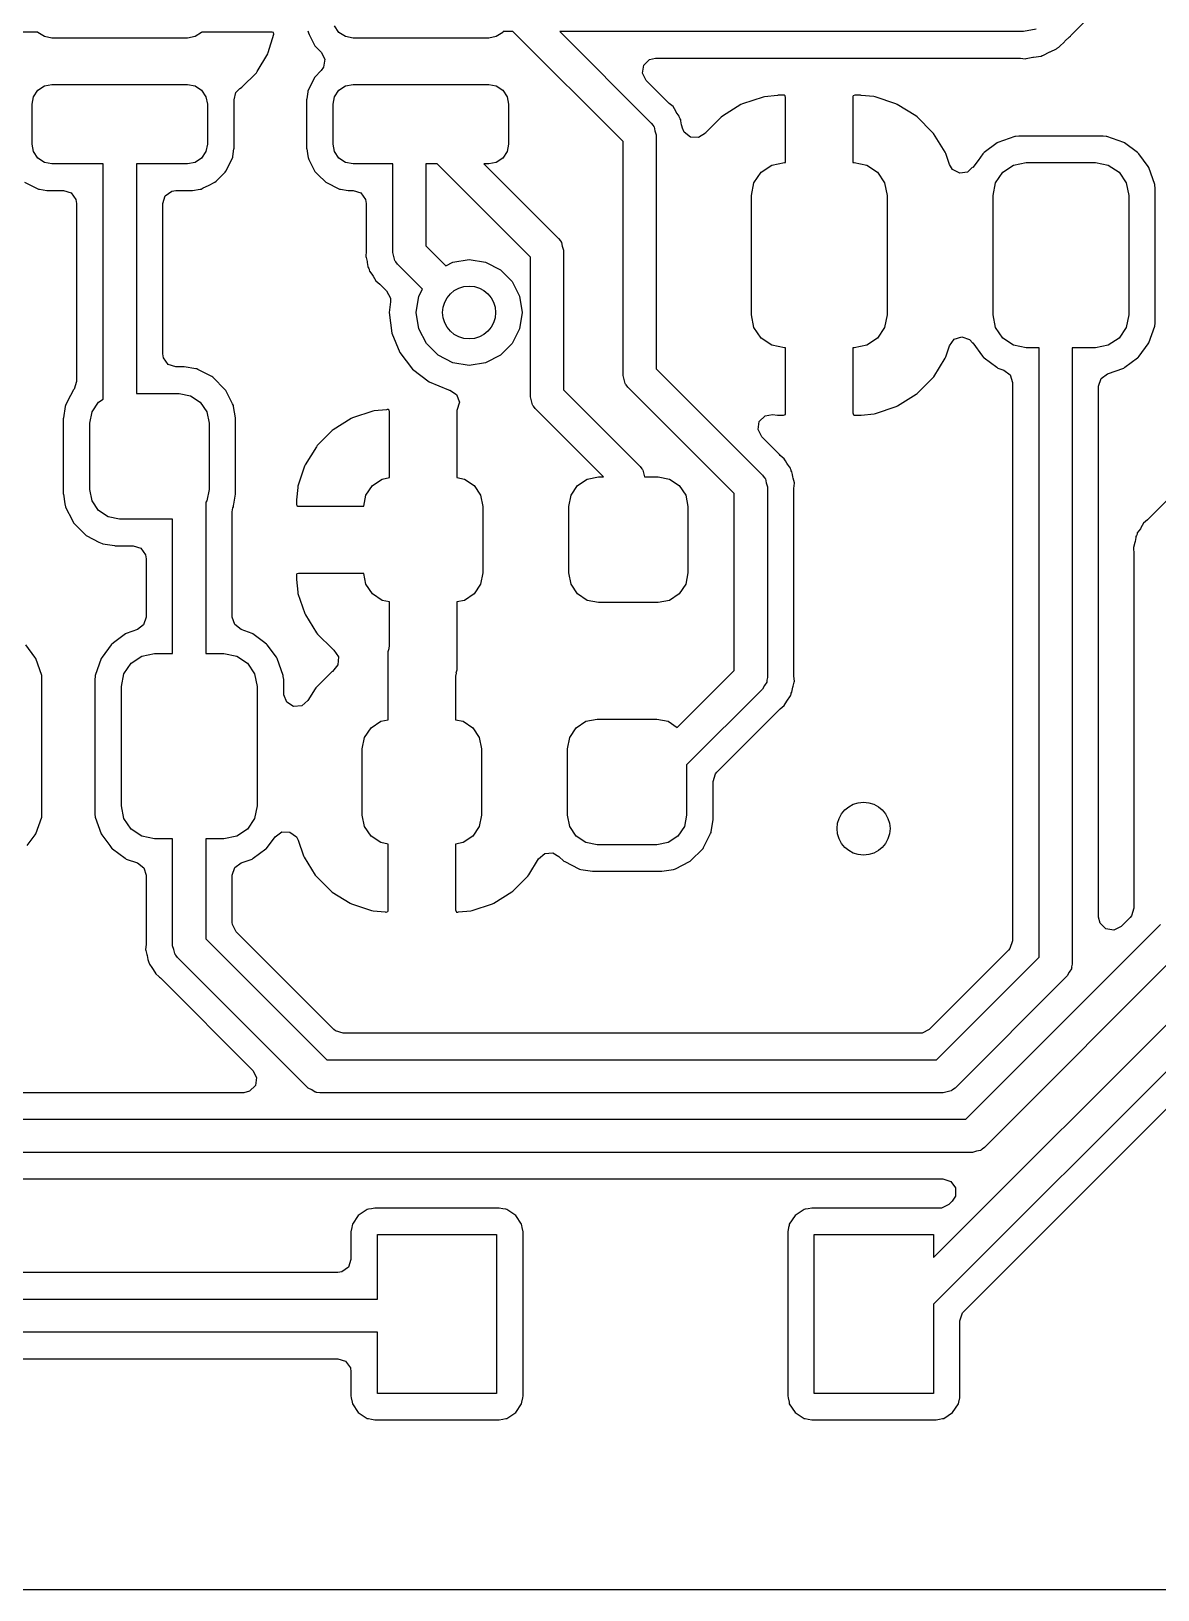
# Model space of a CAD drawing. Extents: x -27 to 355, y -108 to 35.
# Drawn here: x 330.94 to 339.46, y 12.63 to 24.4 of the extents above; entities that cross this region are included whole.
import ezdxf

# ---------------------------------------------------------------- set-up
doc = ezdxf.new("R2010")
doc.units = 0
doc.layers.add('BLACK', color=7, linetype='CONTINUOUS')

msp = doc.modelspace()

# ---------------------------------------------------------------- linework, layer by layer
at = {"layer": 'BLACK', "linetype": 'CONTINUOUS'}
for p, q in [((338.805, 24.3785), (339.3, 24.8736)), ((330.993, 24.396), (330.461, 24.396)), ((330.994, 24.3939), (330.993, 24.396)), ((331.043, 24.3614), (330.994, 24.3939)), ((332.231, 24.3939), (332.182, 24.3614)), ((332.232, 24.396), (332.231, 24.3939)), ((332.765, 24.396), (332.232, 24.396)), ((332.735, 24.2426), (332.776, 24.3809)), ((332.775, 24.3929), (332.765, 24.396)), ((332.776, 24.3809), (332.775, 24.3929)), ((333.034, 24.4055), (333.035, 24.3979)), ((333.035, 24.3979), (333.038, 24.391)), ((333.038, 24.391), (333.038, 24.391)), ((333.038, 24.391), (333.044, 24.3785)), ((333.269, 24.3939), (333.236, 24.4426)), ((333.318, 24.3614), (333.269, 24.3939)), ((334.506, 24.3939), (334.457, 24.3614)), ((334.51, 24.4), (334.506, 24.3939)), ((334.583, 24.4), (334.51, 24.4)), ((335.415, 23.5682), (334.583, 24.4)), ((338.439, 24.4), (334.937, 24.4)), ((334.937, 24.4), (335.628, 23.7084)), ((338.535, 24.419), (338.439, 24.4)), ((331.1, 24.35), (331.043, 24.3614)), ((332.125, 24.35), (331.1, 24.35)), ((332.182, 24.3614), (332.125, 24.35)), ((333.044, 24.3785), (333.086, 24.2931)), ((333.086, 24.2931), (333.092, 24.2874)), ((333.092, 24.2874), (333.134, 24.2451)), ((333.375, 24.35), (333.318, 24.3614)), ((334.4, 24.35), (333.375, 24.35)), ((334.457, 24.3614), (334.4, 24.35)), ((338.642, 24.2476), (338.689, 24.27)), ((338.689, 24.27), (338.695, 24.2732)), ((338.689, 24.27), (338.689, 24.27)), ((338.695, 24.2732), (338.7, 24.2773)), ((338.7, 24.2773), (338.702, 24.2788)), ((338.702, 24.2788), (338.707, 24.2814)), ((338.707, 24.2814), (338.712, 24.2857)), ((338.712, 24.2857), (338.75, 24.3234)), ((338.75, 24.3234), (338.753, 24.3261)), ((338.753, 24.3261), (338.789, 24.3601)), ((338.789, 24.3601), (338.795, 24.3651)), ((338.795, 24.3651), (338.798, 24.3712)), ((338.798, 24.3712), (338.805, 24.3785)), ((332.652, 24.0989), (332.731, 24.2312)), ((332.731, 24.2312), (332.735, 24.2426)), ((333.134, 24.2451), (333.162, 24.1906)), ((333.162, 24.1906), (333.153, 24.1301)), ((335.562, 24.085), (335.572, 24.1454)), ((335.572, 24.1454), (335.615, 24.1887)), ((335.615, 24.1887), (335.66, 24.1995)), ((335.66, 24.1995), (338.407, 24.1995)), ((338.407, 24.1995), (338.418, 24.1988)), ((338.418, 24.1988), (338.454, 24.1946)), ((338.454, 24.1946), (338.461, 24.196)), ((338.461, 24.196), (338.499, 24.2029)), ((338.461, 24.196), (338.461, 24.196)), ((338.499, 24.2029), (338.512, 24.2053)), ((338.512, 24.2053), (338.515, 24.2058)), ((338.515, 24.2058), (338.573, 24.2146)), ((338.573, 24.2146), (338.58, 24.2177)), ((338.58, 24.2177), (338.587, 24.219)), ((338.587, 24.219), (338.639, 24.2462)), ((338.639, 24.2462), (338.642, 24.2476)), ((332.536, 23.9803), (332.645, 24.0891)), ((332.645, 24.0891), (332.652, 24.0989)), ((333.086, 24.0563), (333.034, 23.9515)), ((333.134, 24.1051), (333.086, 24.0563)), ((333.153, 24.1301), (333.134, 24.1051)), ((335.59, 24.0305), (335.562, 24.085)), ((335.757, 23.8633), (335.59, 24.0305)), ((330.961, 23.9074), (330.994, 23.9561)), ((330.994, 23.9561), (331.043, 23.9886)), ((331.043, 23.9886), (331.1, 24)), ((331.1, 24), (332.125, 24)), ((332.125, 24), (332.182, 23.9886)), ((332.182, 23.9886), (332.231, 23.9561)), ((332.231, 23.9561), (332.264, 23.9074)), ((332.477, 23.8832), (332.49, 23.9384)), ((332.49, 23.9384), (332.521, 23.9689)), ((332.521, 23.969), (332.522, 23.9694)), ((332.521, 23.9689), (332.521, 23.969)), ((332.522, 23.9694), (332.524, 23.9714)), ((332.524, 23.9714), (332.526, 23.9728)), ((332.526, 23.9728), (332.536, 23.9803)), ((333.033, 23.9439), (333.026, 23.8907)), ((333.034, 23.9515), (333.033, 23.9439)), ((333.033, 23.9439), (333.033, 23.9439)), ((333.236, 23.9074), (333.269, 23.9561)), ((333.269, 23.9561), (333.318, 23.9886)), ((333.318, 23.9886), (333.375, 24)), ((333.375, 24), (334.4, 24)), ((334.4, 24), (334.457, 23.9886)), ((334.457, 23.9886), (334.506, 23.9561)), ((334.506, 23.9561), (334.539, 23.9074)), ((336.582, 23.9177), (336.484, 23.9076)), ((336.587, 23.918), (336.582, 23.9177)), ((336.635, 23.918), (336.587, 23.918)), ((336.639, 23.915), (336.635, 23.918)), ((336.643, 23.9023), (336.639, 23.915)), ((337.154, 23.9139), (337.151, 23.9098)), ((337.151, 23.9098), (337.151, 23.41)), ((337.167, 23.918), (337.154, 23.9139)), ((337.208, 23.918), (337.167, 23.918)), ((337.213, 23.9177), (337.208, 23.918)), ((337.309, 23.9079), (337.213, 23.9177)), ((337.32, 23.9056), (337.309, 23.9079)), ((330.95, 23.85), (330.961, 23.9074)), ((330.95, 23.55), (330.95, 23.85)), ((332.264, 23.9074), (332.275, 23.85)), ((332.275, 23.85), (332.275, 23.55)), ((332.476, 23.5168), (332.476, 23.8832)), ((332.476, 23.8832), (332.477, 23.8832)), ((333.026, 23.8907), (333.024, 23.8832)), ((333.024, 23.8832), (333.024, 23.5168)), ((333.225, 23.85), (333.236, 23.9074)), ((333.225, 23.55), (333.225, 23.85)), ((334.539, 23.9074), (334.55, 23.85)), ((334.55, 23.85), (334.55, 23.55)), ((335.763, 23.8574), (335.757, 23.8633)), ((335.793, 23.8325), (335.763, 23.8574)), ((335.813, 23.7988), (335.793, 23.8325)), ((335.817, 23.7915), (335.813, 23.7988)), ((335.84, 23.7597), (335.817, 23.7915)), ((336.306, 23.8481), (336.166, 23.7611)), ((336.317, 23.8529), (336.306, 23.8481)), ((336.474, 23.9053), (336.317, 23.8529)), ((336.484, 23.9076), (336.474, 23.9053)), ((336.643, 23.41), (336.643, 23.9023)), ((337.477, 23.8535), (337.32, 23.9056)), ((337.487, 23.8486), (337.477, 23.8535)), ((337.628, 23.7619), (337.487, 23.8486)), ((335.628, 23.7084), (335.642, 23.6906)), ((335.642, 23.6906), (335.645, 23.6875)), ((335.645, 23.6875), (335.646, 23.6848)), ((335.646, 23.6848), (335.65, 23.6796)), ((335.65, 23.6796), (335.656, 23.6495)), ((335.842, 23.7513), (335.84, 23.7597)), ((335.844, 23.746), (335.842, 23.7513)), ((335.846, 23.7405), (335.844, 23.746)), ((335.851, 23.733), (335.846, 23.7405)), ((335.852, 23.7245), (335.851, 23.733)), ((335.857, 23.6948), (335.852, 23.7245)), ((335.852, 23.7245), (335.852, 23.7245)), ((335.859, 23.6864), (335.857, 23.6948)), ((335.864, 23.669), (335.859, 23.6864)), ((336.157, 23.754), (336.04, 23.6371)), ((336.166, 23.7611), (336.157, 23.754)), ((337.637, 23.7548), (337.628, 23.7619)), ((337.754, 23.6381), (337.637, 23.7548)), ((335.415, 21.8), (335.415, 23.5682)), ((335.656, 23.6495), (335.665, 23.62)), ((335.665, 23.62), (335.665, 21.8518)), ((335.877, 23.6397), (335.864, 23.669)), ((335.925, 23.6018), (335.877, 23.6397)), ((335.986, 23.5993), (335.925, 23.6018)), ((336.037, 23.6333), (335.986, 23.5993)), ((336.04, 23.6371), (336.037, 23.6333)), ((337.761, 23.6291), (337.754, 23.6381)), ((337.848, 23.4886), (337.761, 23.6291)), ((338.241, 23.5582), (338.144, 23.4865)), ((338.247, 23.5626), (338.241, 23.5582)), ((338.241, 23.5582), (338.241, 23.5582)), ((338.375, 23.6075), (338.247, 23.5626)), ((338.381, 23.6081), (338.375, 23.6075)), ((338.404, 23.6103), (338.381, 23.6081)), ((338.381, 23.6081), (338.381, 23.6081)), ((338.406, 23.6105), (338.404, 23.6103)), ((338.404, 23.6103), (338.404, 23.6103)), ((339.039, 23.6105), (338.406, 23.6105)), ((339.041, 23.6103), (339.039, 23.6105)), ((339.064, 23.6081), (339.041, 23.6103)), ((339.041, 23.6103), (339.041, 23.6103)), ((339.07, 23.6075), (339.064, 23.6081)), ((339.064, 23.6081), (339.064, 23.6081)), ((339.198, 23.5626), (339.07, 23.6075)), ((339.204, 23.5582), (339.198, 23.5626)), ((339.301, 23.4865), (339.204, 23.5582)), ((339.204, 23.5582), (339.204, 23.5582)), ((330.961, 23.4926), (330.95, 23.55)), ((330.994, 23.4439), (330.961, 23.4926)), ((331.043, 23.4114), (330.994, 23.4439)), ((332.231, 23.4439), (332.182, 23.4114)), ((332.264, 23.4926), (332.231, 23.4439)), ((332.275, 23.55), (332.264, 23.4926)), ((332.414, 23.3437), (332.466, 23.4485)), ((332.466, 23.4485), (332.467, 23.4561)), ((332.467, 23.4561), (332.475, 23.5132)), ((332.467, 23.4561), (332.467, 23.4561)), ((332.475, 23.5132), (332.476, 23.5168)), ((332.475, 23.5132), (332.475, 23.5132)), ((333.024, 23.5168), (333.025, 23.5132)), ((333.025, 23.5132), (333.025, 23.5132)), ((333.025, 23.5132), (333.033, 23.4602)), ((333.033, 23.4602), (333.035, 23.4479)), ((333.035, 23.4479), (333.038, 23.441)), ((333.038, 23.441), (333.038, 23.441)), ((333.038, 23.441), (333.041, 23.4343)), ((333.236, 23.4926), (333.225, 23.55)), ((333.269, 23.4439), (333.236, 23.4926)), ((333.318, 23.4114), (333.269, 23.4439)), ((334.506, 23.4439), (334.457, 23.4114)), ((334.539, 23.4926), (334.506, 23.4439)), ((334.55, 23.55), (334.539, 23.4926)), ((337.853, 23.4783), (337.848, 23.4886)), ((337.881, 23.3949), (337.853, 23.4783)), ((338.133, 23.4762), (338.097, 23.4268)), ((338.138, 23.4821), (338.133, 23.4762)), ((338.144, 23.4865), (338.138, 23.4821)), ((339.307, 23.4821), (339.301, 23.4865)), ((339.312, 23.4762), (339.307, 23.4821)), ((339.382, 23.3813), (339.312, 23.4762)), ((331.1, 23.4), (331.043, 23.4114)), ((331.488, 23.4), (331.1, 23.4)), ((331.488, 21.6229), (331.488, 23.4)), ((332.125, 23.4), (331.738, 23.4)), ((331.738, 23.4), (331.738, 21.6655)), ((332.182, 23.4114), (332.125, 23.4)), ((332.34, 23.2694), (332.409, 23.3379)), ((332.409, 23.3379), (332.414, 23.3437)), ((333.041, 23.4343), (333.086, 23.3431)), ((333.086, 23.3431), (333.092, 23.3374)), ((333.092, 23.3374), (333.109, 23.3199)), ((333.109, 23.3199), (333.169, 23.2607)), ((333.375, 23.4), (333.318, 23.4114)), ((333.675, 23.4), (333.375, 23.4)), ((333.675, 22.7295), (333.675, 23.4)), ((334.011, 23.4), (333.925, 23.4)), ((333.925, 23.4), (333.925, 22.7813)), ((334.715, 22.6957), (334.011, 23.4)), ((334.4, 23.4), (334.364, 23.4)), ((334.364, 23.4), (334.928, 22.8359)), ((334.457, 23.4114), (334.4, 23.4)), ((336.404, 23.2557), (336.458, 23.3368)), ((336.458, 23.3368), (336.539, 23.391)), ((336.539, 23.391), (336.635, 23.41)), ((336.635, 23.41), (336.643, 23.41)), ((337.151, 23.41), (337.16, 23.41)), ((337.16, 23.41), (337.256, 23.391)), ((337.256, 23.391), (337.337, 23.3368)), ((337.337, 23.3368), (337.391, 23.2557)), ((337.904, 23.3573), (337.881, 23.3949)), ((337.958, 23.3287), (337.904, 23.3573)), ((338.018, 23.3373), (337.958, 23.3287)), ((338.056, 23.3741), (338.018, 23.3373)), ((338.057, 23.3732), (338.056, 23.3741)), ((338.097, 23.4268), (338.057, 23.3732)), ((338.229, 23.2557), (338.283, 23.3368)), ((338.283, 23.3368), (338.364, 23.391)), ((338.364, 23.391), (338.46, 23.41)), ((338.46, 23.41), (338.985, 23.41)), ((338.985, 23.41), (339.081, 23.391)), ((339.081, 23.391), (339.162, 23.3368)), ((339.162, 23.3368), (339.216, 23.2557)), ((339.388, 23.3732), (339.382, 23.3813)), ((339.433, 23.2454), (339.388, 23.3732)), ((330.894, 23.2607), (330.998, 23.2095)), ((330.998, 23.2095), (331.006, 23.2084)), ((331.006, 23.2084), (331.006, 23.2084)), ((331.006, 23.2084), (331.063, 23.2)), ((332.162, 23.2), (332.219, 23.2085)), ((332.219, 23.2085), (332.22, 23.2085)), ((332.22, 23.2085), (332.227, 23.2096)), ((332.227, 23.2096), (332.244, 23.2179)), ((332.244, 23.2179), (332.283, 23.2372)), ((332.283, 23.2372), (332.332, 23.2611)), ((332.332, 23.2611), (332.34, 23.2694)), ((333.169, 23.2607), (333.273, 23.2095)), ((333.273, 23.2095), (333.281, 23.2084)), ((333.281, 23.2084), (333.281, 23.2084)), ((333.281, 23.2084), (333.338, 23.2)), ((336.385, 23.16), (336.404, 23.2557)), ((337.391, 23.2557), (337.41, 23.16)), ((338.21, 23.16), (338.229, 23.2557)), ((339.216, 23.2557), (339.235, 23.16)), ((339.433, 23.2394), (339.433, 23.2454)), ((339.435, 23.2165), (339.433, 23.2394)), ((339.433, 23.2394), (339.433, 23.2394)), ((339.435, 23.2138), (339.435, 23.2165)), ((339.435, 22.2062), (339.435, 23.2138)), ((331.063, 23.2), (331.063, 23.2)), ((331.063, 23.2), (331.067, 23.1995)), ((331.067, 23.1995), (331.188, 23.1995)), ((331.188, 23.1995), (331.246, 23.1806)), ((331.246, 23.1806), (331.282, 23.1311)), ((331.282, 23.1311), (331.287, 23.1005)), ((331.287, 23.1005), (331.287, 21.7566)), ((331.938, 23.1005), (331.957, 23.1587)), ((331.938, 21.965), (331.938, 23.1005)), ((331.957, 23.1587), (332.006, 23.1947)), ((332.006, 23.1947), (332.037, 23.1995)), ((332.037, 23.1995), (332.158, 23.1995)), ((332.158, 23.1995), (332.162, 23.2)), ((332.162, 23.2), (332.162, 23.2)), ((333.338, 23.2), (333.338, 23.2)), ((333.338, 23.2), (333.342, 23.1995)), ((333.342, 23.1995), (333.375, 23.1995)), ((333.375, 23.1995), (333.434, 23.1806)), ((333.434, 23.1806), (333.47, 23.1311)), ((333.47, 23.1311), (333.474, 23.1005)), ((333.474, 23.1005), (333.474, 22.748)), ((336.385, 22.26), (336.385, 23.16)), ((337.41, 23.16), (337.41, 22.26)), ((338.21, 22.26), (338.21, 23.16)), ((339.235, 23.16), (339.235, 22.26)), ((333.474, 22.7394), (333.471, 22.7007)), ((333.474, 22.748), (333.474, 22.7394)), ((333.925, 22.7813), (334.076, 22.6304)), ((334.928, 22.8359), (334.942, 22.818)), ((334.942, 22.818), (334.945, 22.815)), ((334.945, 22.815), (334.946, 22.8123)), ((334.946, 22.8123), (334.95, 22.8071)), ((334.95, 22.8071), (334.956, 22.777)), ((334.956, 22.777), (334.965, 22.7475)), ((334.965, 22.7475), (334.965, 21.6918)), ((333.471, 22.7007), (333.473, 22.6923)), ((333.473, 22.6923), (333.481, 22.6632)), ((333.481, 22.6632), (333.483, 22.6547)), ((333.483, 22.6547), (333.488, 22.6257)), ((333.488, 22.6257), (333.489, 22.6165)), ((333.489, 22.6165), (333.494, 22.609)), ((333.684, 22.7), (333.675, 22.7295)), ((333.69, 22.6699), (333.684, 22.7)), ((333.694, 22.6647), (333.69, 22.6699)), ((333.695, 22.662), (333.694, 22.6647)), ((333.698, 22.6589), (333.695, 22.662)), ((333.712, 22.6411), (333.698, 22.6589)), ((333.899, 22.4536), (333.712, 22.6411)), ((334.076, 22.6304), (334.129, 22.6574)), ((334.129, 22.6574), (334.252, 22.677)), ((334.252, 22.677), (334.376, 22.6574)), ((334.376, 22.6574), (334.488, 22.6006)), ((334.715, 21.64), (334.715, 22.6957)), ((333.494, 22.609), (333.496, 22.6035)), ((333.496, 22.6035), (333.498, 22.5982)), ((333.498, 22.5982), (333.5, 22.5898)), ((333.5, 22.5898), (333.517, 22.5667)), ((333.517, 22.5667), (333.523, 22.558)), ((333.523, 22.558), (333.527, 22.5507)), ((333.527, 22.5507), (333.547, 22.517)), ((333.547, 22.517), (333.562, 22.5043)), ((333.562, 22.5043), (333.577, 22.4921)), ((334.488, 22.6006), (334.576, 22.5121)), ((334.576, 22.5121), (334.633, 22.4006)), ((333.577, 22.4921), (333.583, 22.4862)), ((333.583, 22.4862), (333.629, 22.44)), ((333.629, 22.44), (333.657, 22.3854)), ((333.657, 22.3854), (333.657, 22.357)), ((333.852, 22.277), (333.872, 22.4006)), ((333.872, 22.4006), (333.899, 22.4536)), ((334.633, 22.4006), (334.652, 22.277)), ((333.657, 22.357), (333.647, 22.277)), ((333.647, 22.277), (333.667, 22.1202)), ((333.872, 22.1534), (333.852, 22.277)), ((334.652, 22.277), (334.633, 22.1534)), ((336.404, 22.1643), (336.385, 22.26)), ((337.41, 22.26), (337.391, 22.1643)), ((338.229, 22.1643), (338.21, 22.26)), ((339.235, 22.26), (339.216, 22.1643)), ((340.953, 22.2854), (339.383, 20.7153)), ((333.929, 22.0419), (333.872, 22.1534)), ((334.633, 22.1534), (334.576, 22.0419)), ((336.458, 22.0832), (336.404, 22.1643)), ((337.391, 22.1643), (337.337, 22.0832)), ((338.283, 22.0832), (338.229, 22.1643)), ((339.216, 22.1643), (339.162, 22.0832)), ((339.388, 22.0468), (339.433, 22.1746)), ((339.433, 22.1746), (339.435, 22.1965)), ((339.435, 22.2039), (339.435, 22.2062)), ((339.435, 22.1965), (339.435, 22.2039)), ((339.435, 22.2039), (339.435, 22.2039)), ((333.667, 22.1202), (333.728, 21.9742)), ((334.017, 21.9534), (333.929, 22.0419)), ((334.576, 22.0419), (334.488, 21.9534)), ((336.539, 22.029), (336.458, 22.0832)), ((336.635, 22.01), (336.539, 22.029)), ((337.256, 22.029), (337.16, 22.01)), ((337.337, 22.0832), (337.256, 22.029)), ((337.853, 21.9429), (337.881, 22.025)), ((337.881, 22.025), (337.917, 22.0743)), ((337.917, 22.0743), (337.975, 22.0928)), ((337.975, 22.0928), (338.033, 22.0736)), ((338.033, 22.0736), (338.057, 22.0464)), ((338.057, 22.0464), (338.057, 22.0468)), ((338.057, 22.0468), (338.13, 21.9482)), ((338.364, 22.029), (338.283, 22.0832)), ((338.46, 22.01), (338.364, 22.029)), ((339.081, 22.029), (338.985, 22.01)), ((339.162, 22.0832), (339.081, 22.029)), ((339.314, 21.9469), (339.383, 22.0409)), ((339.383, 22.0409), (339.388, 22.0468)), ((339.383, 22.0409), (339.383, 22.0409)), ((331.943, 21.9344), (331.938, 21.965)), ((331.979, 21.8849), (331.943, 21.9344)), ((333.728, 21.9742), (333.824, 21.8487)), ((334.129, 21.8966), (334.017, 21.9534)), ((334.488, 21.9534), (334.376, 21.8966)), ((336.643, 22.01), (336.635, 22.01)), ((336.643, 21.5102), (336.643, 22.01)), ((337.16, 22.01), (337.151, 22.01)), ((337.151, 22.01), (337.151, 21.5177)), ((337.762, 21.7919), (337.849, 21.9326)), ((337.849, 21.9326), (337.853, 21.9429)), ((338.13, 21.9482), (338.138, 21.9378)), ((338.138, 21.9378), (338.144, 21.9335)), ((338.144, 21.9335), (338.238, 21.8639)), ((338.558, 22.01), (338.46, 22.01)), ((338.558, 17.4057), (338.558, 22.01)), ((338.985, 22.01), (338.808, 22.01)), ((338.808, 22.01), (338.808, 17.3539)), ((339.207, 21.8639), (339.301, 21.9335)), ((339.301, 21.9335), (339.307, 21.9378)), ((339.307, 21.9378), (339.314, 21.9469)), ((332.037, 21.866), (331.979, 21.8849)), ((332.095, 21.866), (332.037, 21.866)), ((332.099, 21.8654), (332.095, 21.866)), ((332.187, 21.8514), (332.099, 21.8654)), ((332.099, 21.8654), (332.099, 21.8654)), ((332.195, 21.8502), (332.187, 21.8514)), ((332.187, 21.8514), (332.187, 21.8514)), ((332.202, 21.8467), (332.195, 21.8502)), ((332.308, 21.7926), (332.202, 21.8467)), ((332.202, 21.8467), (332.202, 21.8467)), ((332.315, 21.789), (332.308, 21.7926)), ((332.308, 21.7926), (332.308, 21.7926)), ((332.41, 21.6937), (332.315, 21.789)), ((333.824, 21.8487), (333.95, 21.7525)), ((334.252, 21.877), (334.129, 21.8966)), ((334.376, 21.8966), (334.252, 21.877)), ((335.424, 21.7705), (335.415, 21.8)), ((335.665, 21.8518), (336.468, 21.0484)), ((337.755, 21.7829), (337.762, 21.7919)), ((338.238, 21.8639), (338.247, 21.8574)), ((338.247, 21.8574), (338.254, 21.8549)), ((338.254, 21.8549), (338.254, 21.8549)), ((338.254, 21.8549), (338.291, 21.8419)), ((338.291, 21.8419), (338.339, 21.8048)), ((338.339, 21.8048), (338.357, 21.7485)), ((339.027, 21.7786), (339.074, 21.8138)), ((339.074, 21.8138), (339.198, 21.8574)), ((339.198, 21.8574), (339.207, 21.8639)), ((331.263, 21.6937), (331.24, 21.649)), ((331.268, 21.6988), (331.263, 21.6937)), ((331.287, 21.7566), (331.268, 21.6988)), ((332.414, 21.6868), (332.41, 21.6937)), ((332.464, 21.5876), (332.414, 21.6868)), ((332.414, 21.6868), (332.414, 21.6868)), ((333.95, 21.7525), (334.096, 21.692)), ((334.096, 21.692), (334.102, 21.6911)), ((334.102, 21.6911), (334.106, 21.6902)), ((334.106, 21.6902), (334.157, 21.6568)), ((334.965, 21.6918), (335.543, 21.1134)), ((335.43, 21.7404), (335.424, 21.7705)), ((335.434, 21.7352), (335.43, 21.7404)), ((335.435, 21.7325), (335.434, 21.7352)), ((335.438, 21.7294), (335.435, 21.7325)), ((335.452, 21.7116), (335.438, 21.7294)), ((336.255, 20.9082), (335.452, 21.7116)), ((337.638, 21.666), (337.755, 21.7829)), ((338.357, 21.7485), (338.357, 17.5298)), ((339.008, 21.7204), (339.027, 21.7786)), ((339.008, 17.7073), (339.008, 21.7204)), ((331.201, 21.5659), (331.187, 21.48)), ((331.202, 21.5736), (331.201, 21.5659)), ((331.201, 21.5659), (331.201, 21.5659)), ((331.209, 21.5877), (331.202, 21.5736)), ((331.24, 21.649), (331.209, 21.5877)), ((331.404, 21.5266), (331.453, 21.5996)), ((331.453, 21.5996), (331.488, 21.6229)), ((331.738, 21.6655), (332.062, 21.6655)), ((332.062, 21.6655), (332.148, 21.6484)), ((332.148, 21.6484), (332.221, 21.5996)), ((332.221, 21.5996), (332.27, 21.5266)), ((332.471, 21.5736), (332.464, 21.5876)), ((332.473, 21.5659), (332.471, 21.5736)), ((332.486, 21.48), (332.473, 21.5659)), ((332.473, 21.5659), (332.473, 21.5659)), ((334.157, 21.6568), (334.179, 21.5997)), ((334.179, 21.5997), (334.16, 21.5363)), ((334.724, 21.6105), (334.715, 21.64)), ((334.73, 21.5804), (334.724, 21.6105)), ((334.734, 21.5752), (334.73, 21.5804)), ((334.735, 21.5725), (334.734, 21.5752)), ((334.738, 21.5694), (334.735, 21.5725)), ((334.752, 21.5516), (334.738, 21.5694)), ((337.321, 21.5147), (337.478, 21.5671)), ((337.478, 21.5671), (337.489, 21.5719)), ((337.489, 21.5719), (337.629, 21.6589)), ((337.629, 21.6589), (337.638, 21.666)), ((331.187, 21.48), (331.186, 21.474)), ((331.186, 21.474), (331.186, 20.907)), ((331.387, 21.4405), (331.404, 21.5266)), ((331.387, 20.9405), (331.387, 21.4405)), ((332.27, 21.5266), (332.287, 21.4405)), ((332.287, 21.4405), (332.287, 20.9405)), ((332.487, 21.474), (332.486, 21.48)), ((332.487, 20.907), (332.487, 21.474)), ((333.362, 21.4753), (333.226, 21.3914)), ((333.372, 21.4801), (333.362, 21.4753)), ((333.524, 21.5307), (333.372, 21.4801)), ((333.534, 21.533), (333.524, 21.5307)), ((333.629, 21.5427), (333.534, 21.533)), ((333.634, 21.543), (333.629, 21.5427)), ((333.643, 21.543), (333.634, 21.543)), ((333.647, 21.54), (333.643, 21.543)), ((333.651, 21.5273), (333.647, 21.54)), ((333.651, 21.0292), (333.651, 21.5273)), ((334.16, 21.5363), (334.159, 21.5348)), ((334.159, 21.5348), (334.159, 21.0292)), ((335.268, 21.035), (334.752, 21.5516)), ((336.435, 21.3923), (336.444, 21.4528)), ((336.444, 21.4528), (336.488, 21.496)), ((336.488, 21.496), (336.543, 21.5063)), ((336.543, 21.5063), (336.582, 21.5023)), ((336.582, 21.5023), (336.587, 21.502)), ((336.587, 21.502), (336.628, 21.502)), ((336.628, 21.502), (336.641, 21.5061)), ((336.641, 21.5061), (336.643, 21.5102)), ((337.151, 21.5177), (337.156, 21.505)), ((337.156, 21.505), (337.16, 21.502)), ((337.16, 21.502), (337.208, 21.502)), ((337.208, 21.502), (337.213, 21.5023)), ((337.213, 21.5023), (337.311, 21.5124)), ((337.311, 21.5124), (337.321, 21.5147)), ((333.218, 21.3843), (333.105, 21.2715)), ((333.226, 21.3914), (333.218, 21.3843)), ((336.463, 21.3378), (336.435, 21.3923)), ((336.597, 21.2033), (336.463, 21.3378)), ((333.098, 21.2625), (333.014, 21.1268)), ((333.105, 21.2715), (333.098, 21.2625)), ((336.603, 21.1974), (336.597, 21.2033)), ((333.009, 21.1164), (332.959, 20.9648)), ((333.014, 21.1268), (333.009, 21.1164)), ((335.543, 21.1134), (335.557, 21.0955)), ((335.557, 21.0955), (335.56, 21.0925)), ((335.56, 21.0925), (335.561, 21.0898)), ((335.561, 21.0898), (335.565, 21.0846)), ((335.565, 21.0846), (335.571, 21.0545)), ((336.633, 21.1725), (336.603, 21.1974)), ((336.638, 21.165), (336.633, 21.1725)), ((336.643, 21.1559), (336.638, 21.165)), ((336.638, 21.165), (336.638, 21.165)), ((336.652, 21.1396), (336.643, 21.1559)), ((336.653, 21.1388), (336.652, 21.1396)), ((336.657, 21.1315), (336.653, 21.1388)), ((336.68, 21.0997), (336.657, 21.1315)), ((336.682, 21.0913), (336.68, 21.0997)), ((336.684, 21.086), (336.682, 21.0913)), ((336.686, 21.0805), (336.684, 21.086)), ((332.959, 20.9648), (332.957, 20.9543)), ((333.472, 20.8961), (333.521, 20.9691)), ((333.521, 20.9691), (333.594, 21.0179)), ((333.594, 21.0179), (333.651, 21.0292)), ((334.159, 21.0292), (334.216, 21.0179)), ((334.216, 21.0179), (334.289, 20.9691)), ((334.289, 20.9691), (334.338, 20.8961)), ((335.022, 20.8961), (335.071, 20.9691)), ((335.071, 20.9691), (335.144, 21.0179)), ((335.144, 21.0179), (335.23, 21.035)), ((335.23, 21.035), (335.268, 21.035)), ((335.571, 21.0545), (335.577, 21.035)), ((335.577, 21.035), (335.68, 21.035)), ((335.68, 21.035), (335.766, 21.0179)), ((335.766, 21.0179), (335.839, 20.9691)), ((335.839, 20.9691), (335.888, 20.8961)), ((336.468, 21.0484), (336.482, 21.0305)), ((336.482, 21.0305), (336.485, 21.0275)), ((336.485, 21.0275), (336.486, 21.0248)), ((336.486, 21.0248), (336.49, 21.0196)), ((336.49, 21.0196), (336.496, 20.9895)), ((336.496, 20.9895), (336.505, 20.96)), ((336.691, 21.073), (336.686, 21.0805)), ((336.694, 21.0538), (336.691, 21.073)), ((336.697, 21.0348), (336.694, 21.0538)), ((336.699, 21.0263), (336.697, 21.0348)), ((336.709, 20.9888), (336.699, 21.0263)), ((336.706, 20.9501), (336.707, 20.9648)), ((336.707, 20.9648), (336.709, 20.9888)), ((331.186, 20.907), (331.187, 20.9032)), ((331.187, 20.9032), (331.187, 20.9032)), ((331.187, 20.9032), (331.198, 20.8308)), ((331.404, 20.8544), (331.387, 20.9405)), ((331.453, 20.7814), (331.404, 20.8544)), ((332.27, 20.8544), (332.262, 20.8438)), ((332.287, 20.9405), (332.27, 20.8544)), ((332.475, 20.8297), (332.487, 20.9032)), ((332.487, 20.9032), (332.487, 20.907)), ((332.487, 20.9032), (332.487, 20.9032)), ((332.957, 20.9543), (332.947, 20.8612)), ((332.947, 20.8612), (332.947, 20.8562)), ((332.947, 20.8562), (332.947, 20.8297)), ((333.456, 20.814), (333.472, 20.8961)), ((334.338, 20.8961), (334.355, 20.81)), ((335.005, 20.81), (335.022, 20.8961)), ((335.888, 20.8961), (335.905, 20.81)), ((336.255, 19.5718), (336.255, 20.9082)), ((336.505, 20.96), (336.505, 19.52)), ((336.705, 20.9415), (336.706, 20.9501)), ((336.705, 19.5385), (336.705, 20.9415)), ((331.198, 20.8308), (331.202, 20.8074)), ((331.202, 20.8074), (331.206, 20.8004)), ((331.206, 20.8004), (331.206, 20.8004)), ((331.206, 20.8004), (331.252, 20.71)), ((331.526, 20.7326), (331.453, 20.7814)), ((331.612, 20.7155), (331.526, 20.7326)), ((332.262, 20.8438), (332.262, 19.7)), ((332.463, 20.7697), (332.468, 20.8003)), ((332.463, 19.9755), (332.463, 20.7697)), ((332.468, 20.8004), (332.471, 20.8074)), ((332.468, 20.8003), (332.468, 20.8004)), ((332.471, 20.8074), (332.473, 20.8181)), ((332.473, 20.8181), (332.475, 20.8297)), ((332.947, 20.8297), (332.951, 20.817)), ((332.951, 20.817), (332.955, 20.814)), ((332.955, 20.814), (333.456, 20.814)), ((334.355, 20.81), (334.355, 20.31)), ((335.005, 20.31), (335.005, 20.81)), ((335.905, 20.81), (335.905, 20.31)), ((331.252, 20.71), (331.263, 20.6873)), ((331.263, 20.6873), (331.358, 20.592)), ((332.012, 20.7155), (331.612, 20.7155)), ((332.012, 19.7), (332.012, 20.7155)), ((339.3, 20.6117), (339.298, 20.6033)), ((339.323, 20.6435), (339.3, 20.6117)), ((339.327, 20.6508), (339.323, 20.6435)), ((339.347, 20.6845), (339.327, 20.6508)), ((339.377, 20.7095), (339.347, 20.6845)), ((339.383, 20.7153), (339.377, 20.7095)), ((331.358, 20.592), (331.365, 20.5884)), ((331.365, 20.5884), (331.365, 20.5884)), ((331.365, 20.5884), (331.455, 20.5426)), ((331.455, 20.5426), (331.479, 20.5308)), ((331.479, 20.5308), (331.486, 20.5296)), ((331.486, 20.5296), (331.486, 20.5296)), ((331.486, 20.5296), (331.574, 20.5156)), ((331.574, 20.5156), (331.574, 20.5156)), ((331.574, 20.5156), (331.578, 20.515)), ((331.578, 20.515), (331.713, 20.515)), ((331.713, 20.515), (331.771, 20.4961)), ((331.771, 20.4961), (331.807, 20.4466)), ((339.281, 20.5384), (339.271, 20.5008)), ((339.271, 20.5008), (339.271, 20.4922)), ((339.283, 20.5468), (339.281, 20.5384)), ((339.288, 20.5765), (339.283, 20.5468)), ((339.289, 20.5851), (339.288, 20.5765)), ((339.288, 20.5765), (339.288, 20.5765)), ((339.294, 20.5926), (339.289, 20.5851)), ((339.296, 20.5981), (339.294, 20.5926)), ((339.298, 20.6033), (339.296, 20.5981)), ((331.807, 20.4466), (331.812, 20.416)), ((331.812, 20.416), (331.812, 19.9755)), ((339.271, 20.4922), (339.274, 20.4621)), ((339.274, 20.4621), (339.274, 20.4535)), ((339.274, 20.4535), (339.274, 17.7758)), ((332.95, 20.3019), (332.947, 20.2978)), ((332.947, 20.2978), (332.947, 20.2639)), ((332.947, 20.2639), (332.947, 20.2587)), ((332.947, 20.2587), (332.957, 20.1645)), ((332.963, 20.306), (332.95, 20.3019)), ((333.456, 20.306), (332.963, 20.306)), ((333.472, 20.2239), (333.456, 20.306)), ((334.355, 20.31), (334.338, 20.2239)), ((335.022, 20.2239), (335.005, 20.31)), ((335.905, 20.31), (335.888, 20.2239)), ((332.957, 20.1645), (332.959, 20.1539)), ((332.959, 20.1539), (333.01, 20.0024)), ((333.521, 20.1509), (333.472, 20.2239)), ((333.594, 20.1021), (333.521, 20.1509)), ((334.289, 20.1509), (334.216, 20.1021)), ((334.338, 20.2239), (334.289, 20.1509)), ((335.071, 20.1509), (335.022, 20.2239)), ((335.144, 20.1021), (335.071, 20.1509)), ((335.839, 20.1509), (335.766, 20.1021)), ((335.888, 20.2239), (335.839, 20.1509)), ((333.651, 20.0908), (333.594, 20.1021)), ((333.651, 19.7608), (333.651, 20.0908)), ((334.216, 20.1021), (334.159, 20.0908)), ((334.159, 20.0908), (334.159, 19.5747)), ((335.23, 20.085), (335.144, 20.1021)), ((335.68, 20.085), (335.23, 20.085)), ((335.766, 20.1021), (335.68, 20.085)), ((331.793, 19.9173), (331.746, 19.8821)), ((331.812, 19.9755), (331.793, 19.9173)), ((332.481, 19.9192), (332.463, 19.9755)), ((332.529, 19.8821), (332.481, 19.9192)), ((333.01, 20.0024), (333.015, 19.9921)), ((333.015, 19.9921), (333.099, 19.8565)), ((331.576, 19.7892), (331.553, 19.7721)), ((331.656, 19.8482), (331.576, 19.7892)), ((331.662, 19.8526), (331.656, 19.8482)), ((331.656, 19.8482), (331.656, 19.8482)), ((331.746, 19.8821), (331.662, 19.8526)), ((332.613, 19.8526), (332.529, 19.8821)), ((332.619, 19.8482), (332.613, 19.8526)), ((332.699, 19.7892), (332.619, 19.8482)), ((332.619, 19.8482), (332.619, 19.8482)), ((332.722, 19.7721), (332.699, 19.7892)), ((333.099, 19.8565), (333.106, 19.8475)), ((333.106, 19.8475), (333.219, 19.7349)), ((330.971, 19.6725), (330.902, 19.7662)), ((330.978, 19.6632), (330.971, 19.6725)), ((331.479, 19.6725), (331.472, 19.6632)), ((331.548, 19.7662), (331.479, 19.6725)), ((331.553, 19.7721), (331.548, 19.7662)), ((331.698, 19.6268), (331.779, 19.681)), ((331.779, 19.681), (331.875, 19.7)), ((331.875, 19.7), (332.012, 19.7)), ((332.262, 19.7), (332.4, 19.7)), ((332.4, 19.7), (332.496, 19.681)), ((332.496, 19.681), (332.577, 19.6268)), ((332.727, 19.7662), (332.722, 19.7721)), ((332.796, 19.6725), (332.727, 19.7662)), ((332.803, 19.6632), (332.796, 19.6725)), ((333.219, 19.7349), (333.23, 19.7259)), ((333.23, 19.7259), (333.264, 19.675)), ((333.264, 19.675), (333.261, 19.6138)), ((333.641, 19.7153), (333.648, 19.7377)), ((333.641, 19.1992), (333.641, 19.7153)), ((333.647, 19.7379), (333.651, 19.7608)), ((333.648, 19.7377), (333.647, 19.7379)), ((331.023, 19.5354), (330.978, 19.6632)), ((331.472, 19.6632), (331.427, 19.5354)), ((331.644, 19.5457), (331.698, 19.6268)), ((332.577, 19.6268), (332.631, 19.5457)), ((332.848, 19.5354), (332.803, 19.6632)), ((333.208, 19.5543), (333.095, 19.4415)), ((333.216, 19.5614), (333.208, 19.5543)), ((333.221, 19.564), (333.216, 19.5614)), ((333.261, 19.6138), (333.221, 19.564)), ((334.153, 19.5521), (334.149, 19.5292)), ((334.159, 19.5747), (334.152, 19.5523)), ((334.152, 19.5523), (334.153, 19.5521)), ((335.825, 19.1418), (336.255, 19.5718)), ((331.023, 19.5294), (331.023, 19.5354)), ((331.023, 19.5267), (331.023, 19.5294)), ((331.023, 19.5294), (331.023, 19.5294)), ((331.025, 19.5038), (331.023, 19.5267)), ((331.025, 18.4962), (331.025, 19.5038)), ((331.427, 19.5267), (331.424, 19.5038)), ((331.424, 19.5038), (331.424, 18.4962)), ((331.427, 19.5354), (331.427, 19.5294)), ((331.427, 19.5294), (331.427, 19.5294)), ((331.427, 19.5294), (331.427, 19.5267)), ((331.625, 19.45), (331.644, 19.5457)), ((331.625, 18.55), (331.625, 19.45)), ((332.631, 19.5457), (332.65, 19.45)), ((332.65, 19.45), (332.65, 18.55)), ((332.848, 19.5294), (332.848, 19.5354)), ((332.848, 19.5267), (332.848, 19.5294)), ((332.848, 19.5294), (332.848, 19.5294)), ((332.851, 19.5038), (332.848, 19.5267)), ((332.851, 19.3968), (332.851, 19.5038)), ((333.088, 19.4325), (333.034, 19.3448)), ((333.095, 19.4415), (333.088, 19.4325)), ((334.149, 19.5292), (334.149, 19.1992)), ((336.483, 19.4586), (336.468, 19.4316)), ((336.5, 19.4845), (336.483, 19.4586)), ((336.501, 19.4909), (336.5, 19.4845)), ((336.502, 19.4934), (336.501, 19.4909)), ((336.505, 19.52), (336.502, 19.498)), ((336.502, 19.498), (336.502, 19.4934)), ((336.691, 19.407), (336.697, 19.4452)), ((336.697, 19.4452), (336.699, 19.4537)), ((336.699, 19.4537), (336.707, 19.4828)), ((336.706, 19.5299), (336.705, 19.5385)), ((336.709, 19.4912), (336.706, 19.5299)), ((336.707, 19.4828), (336.709, 19.4912)), ((336.707, 19.4828), (336.707, 19.4828)), ((332.851, 19.3893), (332.851, 19.3968)), ((332.874, 19.3327), (332.851, 19.3893)), ((332.926, 19.3006), (332.874, 19.3327)), ((333.034, 19.3448), (332.987, 19.3052)), ((336.468, 19.4316), (335.895, 18.8582)), ((336.633, 19.3075), (336.653, 19.3412)), ((336.653, 19.3412), (336.657, 19.3485)), ((336.657, 19.3485), (336.675, 19.3732)), ((336.675, 19.3732), (336.68, 19.3803)), ((336.675, 19.3732), (336.675, 19.3732)), ((336.68, 19.3803), (336.682, 19.3887)), ((336.682, 19.3887), (336.684, 19.394)), ((336.684, 19.394), (336.686, 19.3995)), ((336.686, 19.3995), (336.691, 19.407)), ((332.987, 19.3052), (332.926, 19.3006)), ((333.584, 19.1879), (333.641, 19.1992)), ((334.149, 19.1992), (334.206, 19.1879)), ((335.134, 19.1879), (335.22, 19.205)), ((335.22, 19.205), (335.67, 19.205)), ((335.67, 19.205), (335.756, 19.1879)), ((336.124, 18.8042), (336.597, 19.2767)), ((336.597, 19.2767), (336.603, 19.2826)), ((336.603, 19.2826), (336.633, 19.3075)), ((333.462, 19.0661), (333.511, 19.1391)), ((333.511, 19.1391), (333.584, 19.1879)), ((334.206, 19.1879), (334.279, 19.1391)), ((334.279, 19.1391), (334.328, 19.0661)), ((335.012, 19.0661), (335.061, 19.1391)), ((335.061, 19.1391), (335.134, 19.1879)), ((335.756, 19.1879), (335.825, 19.1418)), ((333.445, 18.98), (333.462, 19.0661)), ((333.445, 18.48), (333.445, 18.98)), ((334.328, 19.0661), (334.345, 18.98)), ((334.345, 18.98), (334.345, 18.48)), ((334.995, 18.98), (335.012, 19.0661)), ((334.995, 18.48), (334.995, 18.98)), ((335.895, 18.8582), (335.895, 18.48)), ((336.095, 18.7342), (336.114, 18.7924)), ((336.095, 18.4465), (336.095, 18.7342)), ((336.114, 18.7924), (336.124, 18.8042)), ((331.025, 18.4939), (331.025, 18.4962)), ((331.025, 18.4873), (331.025, 18.4939)), ((331.025, 18.4939), (331.025, 18.4939)), ((331.424, 18.4962), (331.425, 18.4939)), ((331.425, 18.4939), (331.425, 18.4939)), ((331.425, 18.4939), (331.425, 18.4873)), ((331.644, 18.4543), (331.625, 18.55)), ((332.65, 18.55), (332.631, 18.4543)), ((337.76, 15.1368), (341.183, 18.5593)), ((330.978, 18.3368), (331.023, 18.4646)), ((331.023, 18.4646), (331.025, 18.4873)), ((331.425, 18.4873), (331.427, 18.4646)), ((331.427, 18.4646), (331.472, 18.3368)), ((331.698, 18.3732), (331.644, 18.4543)), ((331.779, 18.319), (331.698, 18.3732)), ((332.577, 18.3732), (332.496, 18.319)), ((332.631, 18.4543), (332.577, 18.3732)), ((333.462, 18.3939), (333.445, 18.48)), ((333.511, 18.3209), (333.462, 18.3939)), ((334.328, 18.3939), (334.279, 18.3209)), ((334.345, 18.48), (334.328, 18.3939)), ((335.012, 18.3939), (334.995, 18.48)), ((335.061, 18.3209), (335.012, 18.3939)), ((335.878, 18.3939), (335.829, 18.3209)), ((335.895, 18.48), (335.878, 18.3939)), ((336.081, 18.3551), (336.095, 18.4427)), ((336.095, 18.4427), (336.095, 18.4465)), ((336.095, 18.4427), (336.095, 18.4427)), ((341.396, 18.4191), (337.76, 14.7832)), ((330.913, 18.25), (330.973, 18.3309)), ((330.973, 18.3309), (330.978, 18.3368)), ((330.973, 18.3309), (330.973, 18.3309)), ((331.472, 18.3368), (331.477, 18.3309)), ((331.477, 18.3309), (331.477, 18.3309)), ((331.477, 18.3309), (331.537, 18.25)), ((331.875, 18.3), (331.779, 18.319)), ((332.012, 18.3), (331.875, 18.3)), ((332.012, 17.4925), (332.012, 18.3)), ((332.4, 18.3), (332.262, 18.3)), ((332.262, 18.3), (332.262, 17.5443)), ((332.496, 18.319), (332.4, 18.3)), ((332.722, 18.2279), (332.787, 18.3163)), ((332.787, 18.3163), (332.837, 18.3519)), ((332.837, 18.3519), (332.898, 18.3514)), ((332.898, 18.3514), (332.948, 18.3151)), ((332.948, 18.3151), (332.961, 18.2888)), ((332.961, 18.2888), (333, 18.1724)), ((333.584, 18.2721), (333.511, 18.3209)), ((333.641, 18.2608), (333.584, 18.2721)), ((333.641, 17.7552), (333.641, 18.2608)), ((334.206, 18.2721), (334.149, 18.2608)), ((334.149, 18.2608), (334.149, 17.7627)), ((334.279, 18.3209), (334.206, 18.2721)), ((335.134, 18.2721), (335.061, 18.3209)), ((335.22, 18.255), (335.134, 18.2721)), ((335.67, 18.255), (335.22, 18.255)), ((335.756, 18.2721), (335.67, 18.255)), ((335.829, 18.3209), (335.756, 18.2721)), ((336.022, 18.2338), (336.076, 18.3399)), ((336.076, 18.3399), (336.08, 18.3469)), ((336.076, 18.3399), (336.076, 18.3399)), ((336.08, 18.3469), (336.081, 18.3551)), ((337.989, 14.7292), (341.525, 18.2642)), ((331.537, 18.25), (331.553, 18.2279)), ((331.553, 18.2279), (331.559, 18.2234)), ((331.559, 18.2234), (331.654, 18.1529)), ((331.654, 18.1529), (331.662, 18.1474)), ((331.662, 18.1474), (331.746, 18.1179)), ((332.529, 18.1179), (332.613, 18.1474)), ((332.613, 18.1474), (332.621, 18.1529)), ((332.621, 18.1529), (332.716, 18.2234)), ((332.716, 18.2234), (332.722, 18.2279)), ((333, 18.1724), (333.005, 18.1621)), ((333.005, 18.1621), (333.089, 18.0265)), ((334.702, 18.0275), (334.777, 18.1489)), ((334.777, 18.1489), (334.824, 18.1885)), ((334.824, 18.1885), (334.885, 18.1932)), ((334.885, 18.1932), (334.931, 18.167)), ((334.931, 18.167), (334.967, 18.1315)), ((335.923, 18.1315), (336.019, 18.2268)), ((336.019, 18.2268), (336.022, 18.2338)), ((331.746, 18.1179), (331.794, 18.0808)), ((331.794, 18.0808), (331.812, 18.0245)), ((331.812, 18.0245), (331.812, 17.511)), ((332.463, 18.0245), (332.482, 18.0827)), ((332.463, 17.6683), (332.463, 18.0245)), ((332.482, 18.0827), (332.529, 18.1179)), ((333.089, 18.0265), (333.096, 18.0175)), ((334.695, 18.0185), (334.702, 18.0275)), ((334.967, 18.1315), (334.974, 18.1279)), ((334.974, 18.1279), (334.974, 18.1279)), ((334.974, 18.1279), (335.08, 18.0738)), ((335.08, 18.0738), (335.087, 18.0703)), ((335.087, 18.0703), (335.095, 18.0691)), ((335.095, 18.0691), (335.095, 18.0691)), ((335.095, 18.0691), (335.183, 18.0551)), ((335.183, 18.0551), (335.183, 18.0551)), ((335.183, 18.0551), (335.187, 18.0545)), ((335.187, 18.0545), (335.703, 18.0545)), ((335.703, 18.0545), (335.707, 18.0551)), ((335.707, 18.0551), (335.795, 18.0691)), ((335.707, 18.0551), (335.707, 18.0551)), ((335.795, 18.0691), (335.803, 18.0703)), ((335.795, 18.0691), (335.795, 18.0691)), ((335.803, 18.0703), (335.81, 18.0738)), ((335.81, 18.0738), (335.916, 18.1279)), ((335.916, 18.1279), (335.923, 18.1315)), ((335.916, 18.1279), (335.916, 18.1279)), ((333.096, 18.0175), (333.209, 17.9049)), ((333.209, 17.9049), (333.218, 17.8978)), ((334.574, 17.8986), (334.582, 17.9057)), ((334.582, 17.9057), (334.695, 18.0185)), ((333.218, 17.8978), (333.353, 17.8142)), ((333.353, 17.8142), (333.364, 17.8093)), ((333.364, 17.8093), (333.515, 17.759)), ((334.276, 17.7593), (334.428, 17.8099)), ((334.428, 17.8099), (334.438, 17.8147)), ((334.438, 17.8147), (334.574, 17.8986)), ((332.464, 17.6528), (332.463, 17.6683)), ((333.515, 17.759), (333.526, 17.7568)), ((333.526, 17.7568), (333.619, 17.7473)), ((333.619, 17.7473), (333.624, 17.747)), ((333.624, 17.747), (333.625, 17.747)), ((333.625, 17.747), (333.638, 17.7511)), ((333.638, 17.7511), (333.641, 17.7552)), ((334.149, 17.7627), (334.153, 17.75)), ((334.153, 17.75), (334.157, 17.747)), ((334.157, 17.747), (334.166, 17.747)), ((334.166, 17.747), (334.171, 17.7473)), ((334.171, 17.7473), (334.266, 17.757)), ((334.266, 17.757), (334.276, 17.7593)), ((339.019, 17.6624), (339.008, 17.7073)), ((339.246, 17.7058), (339.177, 17.6373)), ((339.256, 17.7176), (339.246, 17.7058)), ((339.274, 17.7758), (339.256, 17.7176)), ((332.492, 17.5983), (332.464, 17.6528)), ((333.23, 16.8602), (332.492, 17.5983)), ((338.004, 16.1812), (339.475, 17.6518)), ((339.062, 17.6191), (339.019, 17.6624)), ((339.122, 17.6096), (339.062, 17.6191)), ((339.177, 17.6373), (339.122, 17.6096)), ((331.812, 17.5024), (331.808, 17.4637)), ((331.808, 17.4637), (331.81, 17.4553)), ((331.81, 17.4553), (331.818, 17.4262)), ((331.812, 17.511), (331.812, 17.5024)), ((332.021, 17.463), (332.012, 17.4925)), ((332.028, 17.4329), (332.021, 17.463)), ((332.032, 17.4277), (332.028, 17.4329)), ((332.262, 17.5443), (333.176, 16.6307)), ((338.328, 17.4598), (337.728, 16.8602)), ((339.688, 17.5116), (338.145, 15.9678)), ((338.338, 17.4716), (338.328, 17.4598)), ((338.357, 17.5298), (338.338, 17.4716)), ((331.818, 17.4262), (331.82, 17.4177)), ((331.82, 17.4177), (331.825, 17.3888)), ((331.825, 17.3888), (331.827, 17.3795)), ((331.827, 17.3795), (331.831, 17.372)), ((331.831, 17.372), (331.833, 17.3665)), ((331.833, 17.3665), (331.836, 17.3612)), ((331.836, 17.3612), (331.838, 17.3528)), ((331.838, 17.3528), (331.856, 17.327)), ((331.856, 17.327), (331.86, 17.321)), ((331.86, 17.321), (331.865, 17.3137)), ((331.865, 17.3137), (331.884, 17.28)), ((332.032, 17.425), (332.032, 17.4277)), ((332.036, 17.4219), (332.032, 17.425)), ((332.049, 17.4041), (332.036, 17.4219)), ((333.036, 16.4173), (332.049, 17.4041)), ((337.783, 16.6307), (338.558, 17.4057)), ((338.802, 17.3184), (338.786, 17.2926)), ((338.803, 17.3248), (338.802, 17.3184)), ((338.805, 17.3273), (338.803, 17.3248)), ((338.808, 17.3539), (338.804, 17.3319)), ((338.804, 17.3319), (338.805, 17.3273)), ((331.884, 17.28), (331.907, 17.2607)), ((331.907, 17.2607), (331.914, 17.2551)), ((331.914, 17.2551), (331.92, 17.2492)), ((331.92, 17.2492), (332.619, 16.5507)), ((338.771, 17.2655), (337.923, 16.4173)), ((338.786, 17.2926), (338.771, 17.2655)), ((333.242, 16.8501), (333.23, 16.8602)), ((333.3, 16.8312), (333.242, 16.8501)), ((337.728, 16.8602), (337.674, 16.8324)), ((337.658, 16.8312), (333.3, 16.8312)), ((337.674, 16.8324), (337.658, 16.8312)), ((333.176, 16.6307), (337.783, 16.6307)), ((332.619, 16.5507), (332.647, 16.4962)), ((332.647, 16.4962), (332.637, 16.4358)), ((332.549, 16.3817), (330.52, 16.3817)), ((332.594, 16.3925), (332.549, 16.3817)), ((332.637, 16.4358), (332.594, 16.3925)), ((333.063, 16.4026), (333.036, 16.4173)), ((333.089, 16.3859), (333.063, 16.4026)), ((333.095, 16.3849), (333.089, 16.3859)), ((333.098, 16.3836), (333.095, 16.3849)), ((333.102, 16.3839), (333.098, 16.3836)), ((333.124, 16.3807), (333.102, 16.3839)), ((337.834, 16.3807), (333.124, 16.3807)), ((337.864, 16.3894), (337.834, 16.3807)), ((337.894, 16.3959), (337.864, 16.3894)), ((337.899, 16.3997), (337.894, 16.3959)), ((337.902, 16.4005), (337.899, 16.3997)), ((337.905, 16.404), (337.902, 16.4005)), ((337.923, 16.4173), (337.905, 16.404)), ((330.396, 16.1812), (338.004, 16.1812)), ((338.056, 15.9312), (330.344, 15.9312)), ((338.086, 15.9399), (338.056, 15.9312)), ((338.116, 15.9463), (338.086, 15.9399)), ((338.121, 15.9502), (338.116, 15.9463)), ((338.124, 15.951), (338.121, 15.9502)), ((338.127, 15.9545), (338.124, 15.951)), ((338.145, 15.9678), (338.127, 15.9545)), ((330.362, 15.7307), (337.831, 15.7307)), ((337.831, 15.7307), (337.89, 15.7118)), ((337.89, 15.7118), (337.926, 15.6623)), ((337.901, 15.5617), (337.876, 15.5362)), ((337.926, 15.6011), (337.901, 15.5617)), ((337.926, 15.6623), (337.926, 15.6011)), ((333.415, 15.4546), (333.371, 15.3882)), ((333.482, 15.4989), (333.415, 15.4546)), ((333.491, 15.5008), (333.482, 15.4989)), ((333.514, 15.5054), (333.491, 15.5008)), ((333.491, 15.5008), (333.491, 15.5008)), ((333.54, 15.5105), (333.514, 15.5054)), ((334.48, 15.5105), (333.54, 15.5105)), ((334.506, 15.5054), (334.48, 15.5105)), ((334.529, 15.5008), (334.506, 15.5054)), ((334.538, 15.4989), (334.529, 15.5008)), ((334.529, 15.5008), (334.529, 15.5008)), ((334.605, 15.4546), (334.538, 15.4989)), ((334.649, 15.3882), (334.605, 15.4546)), ((336.715, 15.4546), (336.671, 15.3882)), ((336.782, 15.4989), (336.715, 15.4546)), ((336.791, 15.5008), (336.782, 15.4989)), ((336.814, 15.5054), (336.791, 15.5008)), ((336.791, 15.5008), (336.791, 15.5008)), ((336.84, 15.5105), (336.814, 15.5054)), ((337.78, 15.5105), (336.84, 15.5105)), ((337.785, 15.5096), (337.78, 15.5105)), ((337.787, 15.5091), (337.785, 15.5096)), ((337.789, 15.5091), (337.787, 15.5091)), ((337.821, 15.5085), (337.789, 15.5091)), ((337.789, 15.5091), (337.789, 15.5091)), ((337.789, 15.5091), (337.789, 15.5091)), ((337.876, 15.5362), (337.821, 15.5085)), ((333.366, 15.363), (333.359, 15.3297)), ((333.359, 15.3297), (333.359, 15.1215)), ((333.369, 15.3787), (333.366, 15.363)), ((333.371, 15.3882), (333.369, 15.3787)), ((333.369, 15.3787), (333.369, 15.3787)), ((334.651, 15.3787), (334.649, 15.3882)), ((334.654, 15.363), (334.651, 15.3787)), ((334.651, 15.3787), (334.651, 15.3787)), ((334.661, 15.3297), (334.654, 15.363)), ((334.661, 14.0903), (334.661, 15.3297)), ((336.666, 15.363), (336.659, 15.3297)), ((336.659, 15.3297), (336.659, 14.0903)), ((336.669, 15.3787), (336.666, 15.363)), ((336.671, 15.3882), (336.669, 15.3787)), ((336.669, 15.3787), (336.669, 15.3787)), ((333.56, 14.822), (333.56, 15.31)), ((333.56, 15.31), (334.46, 15.31)), ((334.46, 15.31), (334.46, 14.11)), ((336.86, 14.11), (336.86, 15.31)), ((336.86, 15.31), (337.76, 15.31)), ((337.76, 15.31), (337.76, 15.1368)), ((333.359, 15.1215), (333.341, 15.0633)), ((333.26, 15.0225), (329.768, 15.0225)), ((333.291, 15.0273), (333.26, 15.0225)), ((333.341, 15.0633), (333.291, 15.0273)), ((329.644, 14.822), (333.56, 14.822)), ((337.76, 14.7832), (337.76, 14.11)), ((337.979, 14.7174), (337.989, 14.7292)), ((337.96, 14.6592), (337.979, 14.7174)), ((337.96, 14.0903), (337.96, 14.6592)), ((333.56, 14.572), (329.592, 14.572)), ((333.56, 14.11), (333.56, 14.572)), ((329.611, 14.3715), (333.26, 14.3715)), ((333.26, 14.3715), (333.319, 14.3526)), ((333.319, 14.3526), (333.355, 14.3031)), ((333.355, 14.3031), (333.359, 14.2725)), ((333.359, 14.2725), (333.359, 14.0903)), ((333.359, 14.0903), (333.362, 14.0761)), ((333.362, 14.0761), (333.369, 14.0436)), ((333.369, 14.0436), (333.371, 14.0318)), ((333.371, 14.0318), (333.415, 13.9654)), ((334.46, 14.11), (333.56, 14.11)), ((334.605, 13.9654), (334.649, 14.0318)), ((334.649, 14.0318), (334.651, 14.0436)), ((334.651, 14.0436), (334.658, 14.0761)), ((334.658, 14.0761), (334.661, 14.0903)), ((336.659, 14.0903), (336.662, 14.0761)), ((336.662, 14.0761), (336.669, 14.0436)), ((336.669, 14.0436), (336.671, 14.0318)), ((336.671, 14.0318), (336.715, 13.9654)), ((337.76, 14.11), (336.86, 14.11)), ((337.905, 13.9654), (337.949, 14.0318)), ((337.949, 14.0318), (337.951, 14.0436)), ((337.951, 14.0436), (337.958, 14.0761)), ((337.958, 14.0761), (337.96, 14.0903)), ((333.415, 13.9654), (333.482, 13.9211)), ((333.482, 13.9211), (333.491, 13.9192)), ((333.491, 13.9192), (333.491, 13.9192)), ((333.491, 13.9192), (333.514, 13.9147)), ((333.514, 13.9147), (333.54, 13.9095)), ((333.54, 13.9095), (334.48, 13.9095)), ((334.48, 13.9095), (334.506, 13.9147)), ((334.506, 13.9147), (334.529, 13.9192)), ((334.529, 13.9192), (334.538, 13.9211)), ((334.529, 13.9192), (334.529, 13.9192)), ((334.538, 13.9211), (334.605, 13.9654)), ((336.715, 13.9654), (336.782, 13.9211)), ((336.782, 13.9211), (336.791, 13.9192)), ((336.791, 13.9192), (336.791, 13.9192)), ((336.791, 13.9192), (336.814, 13.9147)), ((336.814, 13.9147), (336.84, 13.9095)), ((336.84, 13.9095), (337.78, 13.9095)), ((337.78, 13.9095), (337.806, 13.9147)), ((337.806, 13.9147), (337.829, 13.9192)), ((337.829, 13.9192), (337.838, 13.9211)), ((337.829, 13.9192), (337.829, 13.9192)), ((337.838, 13.9211), (337.905, 13.9654)), ((345.626, 12.6255), (320.489, 12.6255))]:
    msp.add_line(p, q, dxfattribs=at)
at = {"layer": 'BLACK'}
for centre in [(334.252, 22.277), (337.232, 18.377)]:
    msp.add_circle(centre, 0.2, dxfattribs=at)

doc.saveas('drawing.dxf')
